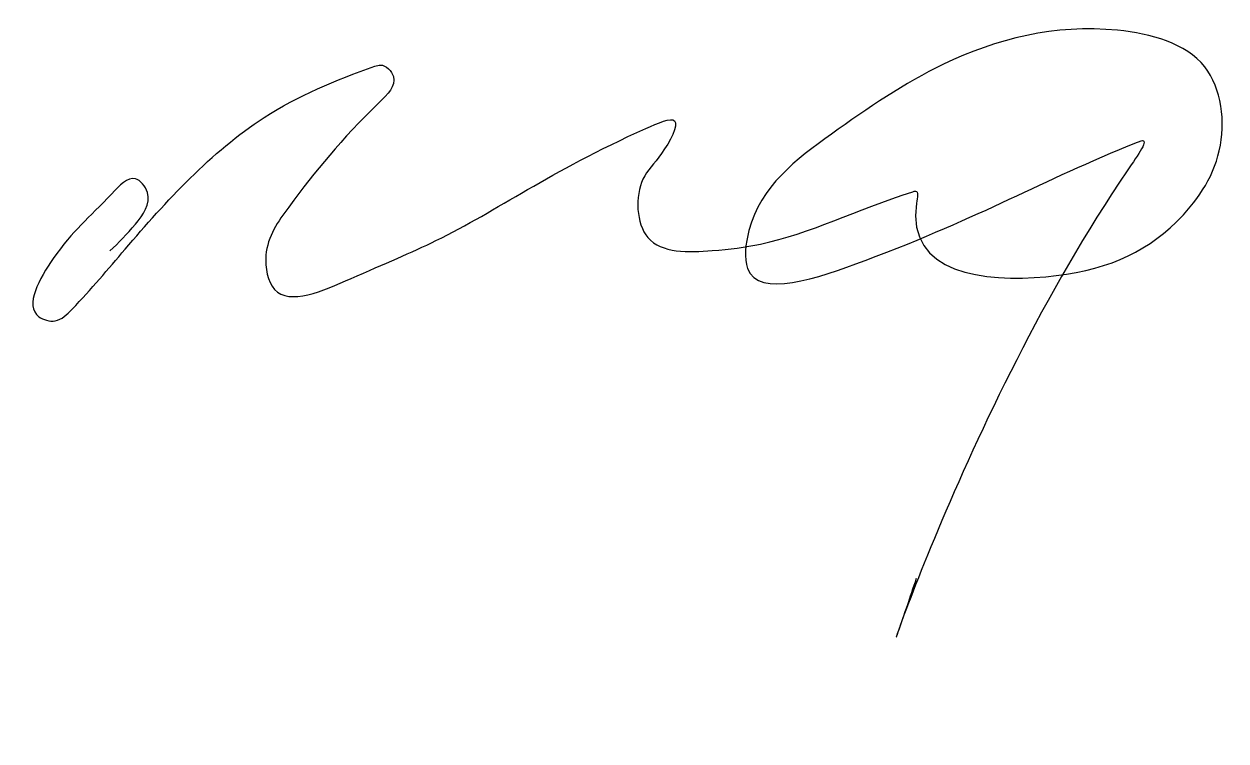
# Model space of a CAD drawing. Header units: millimetres. Extents: x 41119 to 42101, y 19382 to 19967.
import ezdxf

# ---------------------------------------------------------------- set-up
doc = ezdxf.new("R2010")
doc.units = ezdxf.units.MM
doc.header["$LTSCALE"] = 0.5

msp = doc.modelspace()

# ---------------------------------------------------------------- linework, layer by layer
msp.add_spline([(41189.24, 19781.81), (41209.97, 19803.56), (41219.8, 19829.52), (41209.97, 19840.74), (41190.65, 19828.46), (41142.88, 19775.49), (41131.22, 19728.04), (41144.42, 19724.75), (41158.28, 19734.19), (41201.6, 19783.18), (41315.16, 19890.69), (41405.59, 19932.51), (41410.16, 19933.56), (41420.72, 19924.07), (41409.1, 19902.99), (41335.21, 19817.6), (41316.56, 19778.24), (41323.67, 19750.42), (41386.09, 19759.32), (41455.47, 19790.21), (41626.79, 19881.77), (41650.42, 19888), (41639.72, 19861.29), (41624.56, 19840.36), (41628.57, 19792.72), (41681.18, 19782.04), (41720.41, 19787.38), (41844.94, 19830.11), (41847.18, 19830.61), (41847.93, 19820.68), (41953.45, 19760.74), (42060.16, 19805.38), (42095.24, 19863.59), (42083.36, 19931.96), (42012.07, 19961.91), (41870.05, 19934.22), (41778.39, 19877.15), (41711.06, 19798.6), (41709.93, 19767.52), (41805.95, 19773.99), (42028.45, 19870.65), (42031.33, 19871.7), (42019.99, 19847.17), (41840.47, 19492.29), (41848.08, 19514.79)], degree=3)

doc.saveas('drawing.dxf')
